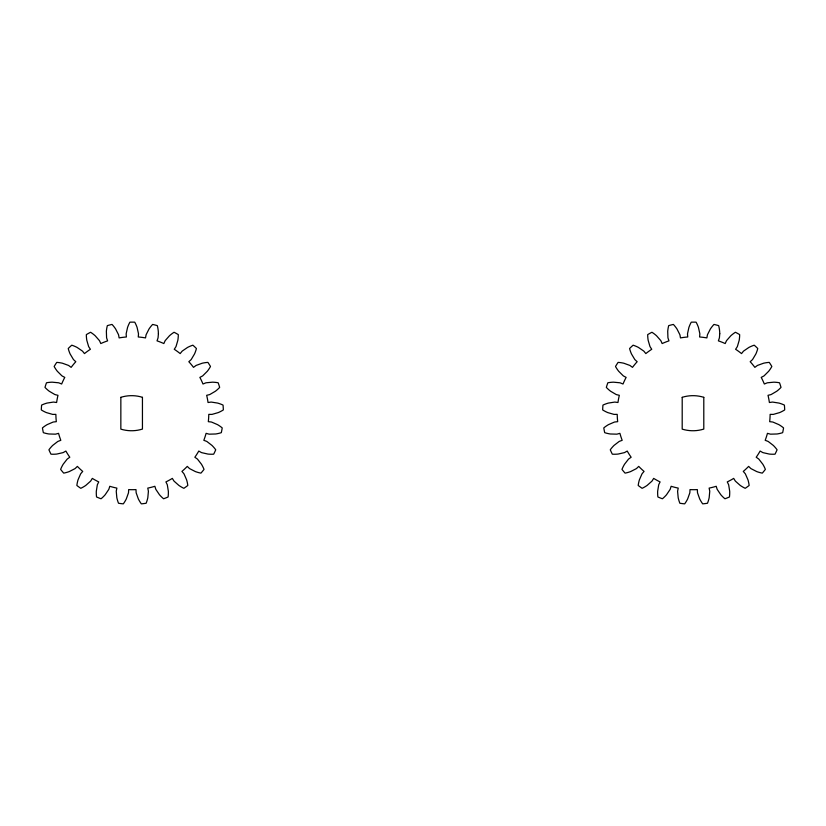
<?xml version="1.0" encoding="UTF-8"?>
<svg xmlns="http://www.w3.org/2000/svg" width="826" height="826" viewBox="0 0 826 826"><rect width="100%" height="100%" fill="white"/><g stroke="black" fill="none" stroke-linecap="round" stroke-linejoin="round"><path stroke-width="1.24" d="M703.793 397.368L703.793 429.076A36.21 36.21 0 0 1 682.193 429.128L682.204 397.368M142.444 397.368L142.444 429.076A36.21 36.21 0 0 1 120.844 429.128L120.854 397.368M120.844 397.316A36.21 36.21 0 0 1 142.464 397.316M682.193 397.316A36.21 36.21 0 0 1 703.814 397.316M158.406 333.683L158.065 337.731A9.644 9.644 0 0 1 157.931 338.226L157.033 340.859A76.467 76.467 0 0 1 163.847 343.554L164.994 341.014A9.644 9.644 0 0 1 165.241 340.57L169.475 335.748A38.192 38.192 0 0 1 172.799 333.115L174.059 332.259A91.087 91.087 0 0 1 178.313 334.602L178.271 336.13A38.192 38.192 0 0 1 177.838 340.343L176.031 346.507A9.644 9.644 0 0 1 175.783 346.951L174.255 349.274A76.467 76.467 0 0 1 180.182 353.59L181.926 351.411A9.644 9.644 0 0 1 182.278 351.04L187.574 347.416A38.192 38.192 0 0 1 191.446 345.691L192.881 345.185A91.087 91.087 0 0 1 196.423 348.51L196.01 349.976A38.192 38.192 0 0 1 194.523 353.951L191.25 359.465A9.644 9.644 0 0 1 190.899 359.837L188.834 361.716A76.467 76.467 0 0 1 193.511 367.363L195.741 365.691A9.644 9.644 0 0 1 196.165 365.412L202.205 363.223A38.192 38.192 0 0 1 206.386 362.521L207.904 362.387A91.087 91.087 0 0 1 210.506 366.486L209.732 367.797A38.192 38.192 0 0 1 207.316 371.277L202.762 375.809A9.644 9.644 0 0 1 202.339 376.078L199.871 377.389A76.467 76.467 0 0 1 202.989 384.018L205.571 382.954A9.644 9.644 0 0 1 206.056 382.789L212.437 382.18A38.192 38.192 0 0 1 216.66 382.531L218.167 382.779A91.087 91.087 0 0 1 219.675 387.394L218.601 388.478A38.192 38.192 0 0 1 215.39 391.245L209.856 394.498A9.644 9.644 0 0 1 209.37 394.663L206.665 395.313A76.467 76.467 0 0 1 208.038 402.51L210.795 402.117A9.644 9.644 0 0 1 211.301 402.086L217.641 403.078A38.192 38.192 0 0 1 221.647 404.472L223.041 405.081A91.087 91.087 0 0 1 223.35 409.923L222.039 410.708A38.192 38.192 0 0 1 218.24 412.597L212.076 414.373A9.644 9.644 0 0 1 211.57 414.404L208.782 414.363A76.467 76.467 0 0 1 208.317 421.673L211.095 421.983A9.644 9.644 0 0 1 211.59 422.076L217.486 424.616A38.192 38.192 0 0 1 221.017 426.959L222.215 427.899A91.087 91.087 0 0 1 221.306 432.669L219.85 433.103A38.192 38.192 0 0 1 215.7 433.98L209.288 434.166A9.644 9.644 0 0 1 208.782 434.073L206.097 433.34A76.467 76.467 0 0 1 203.826 440.31L206.438 441.29A9.644 9.644 0 0 1 206.903 441.507L211.983 445.431A38.192 38.192 0 0 1 214.812 448.58L215.741 449.788A91.087 91.087 0 0 1 213.676 454.186L212.158 454.238A38.192 38.192 0 0 1 207.915 454.063L201.658 452.648A9.644 9.644 0 0 1 201.193 452.431L198.777 451.048A76.467 76.467 0 0 1 194.853 457.243L197.125 458.843A9.644 9.644 0 0 1 197.517 459.163L201.461 464.233A38.192 38.192 0 0 1 203.433 467.991L204.032 469.385A91.087 91.087 0 0 1 200.935 473.133L199.448 472.802A38.192 38.192 0 0 1 195.39 471.584L189.67 468.652A9.644 9.644 0 0 1 189.278 468.332L187.275 466.391A76.467 76.467 0 0 1 181.937 471.409L183.744 473.525A9.644 9.644 0 0 1 184.043 473.938L186.604 479.823A38.192 38.192 0 0 1 187.574 483.953L187.812 485.461A91.087 91.087 0 0 1 183.878 488.311L182.515 487.629A38.192 38.192 0 0 1 178.891 485.43L174.09 481.176A9.644 9.644 0 0 1 173.79 480.763L172.335 478.388A76.467 76.467 0 0 1 165.912 481.919L167.131 484.418A9.644 9.644 0 0 1 167.327 484.893L168.339 491.233A38.192 38.192 0 0 1 168.256 495.466L168.101 496.984A91.087 91.087 0 0 1 163.589 498.77L162.433 497.768A38.192 38.192 0 0 1 159.47 494.743L155.877 489.426A9.644 9.644 0 0 1 155.691 488.951L154.865 486.287A76.467 76.467 0 0 1 147.771 488.104L148.329 490.84A9.644 9.644 0 0 1 148.401 491.346L147.813 497.737A38.192 38.192 0 0 1 146.667 501.816L146.15 503.251A91.087 91.087 0 0 1 141.329 503.86L140.461 502.6A38.192 38.192 0 0 1 138.345 498.935L136.187 492.885A9.644 9.644 0 0 1 136.125 492.379L135.991 489.601A76.467 76.467 0 0 1 128.66 489.601L128.526 492.379A9.644 9.644 0 0 1 128.464 492.885L126.306 498.935A38.192 38.192 0 0 1 124.189 502.6L123.322 503.86A91.087 91.087 0 0 1 118.5 503.251L117.984 501.816A38.192 38.192 0 0 1 116.838 497.737L116.249 491.346A9.644 9.644 0 0 1 116.311 490.84L116.879 488.104A76.467 76.467 0 0 1 109.786 486.287L108.96 488.951A9.644 9.644 0 0 1 108.774 489.426L105.181 494.743A38.192 38.192 0 0 1 102.218 497.768L101.061 498.77A91.087 91.087 0 0 1 96.549 496.984L96.394 495.466A38.192 38.192 0 0 1 96.312 491.233L97.323 484.893A9.644 9.644 0 0 1 97.52 484.418L98.738 481.919A76.467 76.467 0 0 1 92.316 478.388L90.86 480.763A9.644 9.644 0 0 1 90.561 481.176L85.759 485.43A38.192 38.192 0 0 1 82.135 487.629L80.772 488.311A91.087 91.087 0 0 1 76.839 485.461L77.076 483.953A38.192 38.192 0 0 1 78.036 479.823L80.607 473.938A9.644 9.644 0 0 1 80.907 473.525L82.714 471.409A76.467 76.467 0 0 1 77.376 466.391L75.373 468.332A9.644 9.644 0 0 1 74.98 468.652L69.26 471.584A38.192 38.192 0 0 1 65.202 472.802L63.716 473.133A91.087 91.087 0 0 1 60.618 469.385L61.217 467.991A38.192 38.192 0 0 1 63.179 464.233L67.133 459.163A9.644 9.644 0 0 1 67.526 458.843L69.797 457.243A76.467 76.467 0 0 1 65.873 451.048L63.457 452.431A9.644 9.644 0 0 1 62.993 452.648L56.736 454.063A38.192 38.192 0 0 1 52.492 454.238L50.975 454.186A91.087 91.087 0 0 1 48.91 449.788L49.839 448.58A38.192 38.192 0 0 1 52.668 445.431L57.748 441.507A9.644 9.644 0 0 1 58.212 441.29L60.814 440.31A76.467 76.467 0 0 1 58.553 433.34L55.869 434.073A9.644 9.644 0 0 1 55.363 434.166L48.951 433.98A38.192 38.192 0 0 1 44.8 433.103L43.344 432.669A91.087 91.087 0 0 1 42.436 427.899L43.633 426.959A38.192 38.192 0 0 1 47.165 424.616L53.06 422.076A9.644 9.644 0 0 1 53.556 421.983L56.333 421.673A76.467 76.467 0 0 1 55.869 414.363L53.081 414.404A9.644 9.644 0 0 1 52.575 414.373L46.401 412.597A38.192 38.192 0 0 1 42.611 410.708L41.3 409.923A91.087 91.087 0 0 1 41.61 405.081L43.004 404.472A38.192 38.192 0 0 1 46.999 403.078L53.349 402.086A9.644 9.644 0 0 1 53.855 402.117L56.612 402.51A76.467 76.467 0 0 1 57.985 395.313L55.28 394.663A9.644 9.644 0 0 1 54.795 394.498L49.261 391.245A38.192 38.192 0 0 1 46.05 388.478L44.976 387.394A91.087 91.087 0 0 1 46.483 382.779L47.98 382.531A38.192 38.192 0 0 1 52.203 382.18L58.594 382.789A9.644 9.644 0 0 1 59.08 382.954L61.661 384.018A76.467 76.467 0 0 1 64.779 377.389L62.311 376.078A9.644 9.644 0 0 1 61.888 375.809L57.335 371.277A38.192 38.192 0 0 1 54.919 367.797L54.144 366.486A91.087 91.087 0 0 1 56.746 362.387L58.264 362.521A38.192 38.192 0 0 1 62.446 363.223L68.486 365.412A9.644 9.644 0 0 1 68.909 365.691L71.139 367.363A76.467 76.467 0 0 1 75.806 361.716L73.751 359.837A9.644 9.644 0 0 1 73.4 359.465L70.117 353.951A38.192 38.192 0 0 1 68.641 349.976L68.228 348.51A91.087 91.087 0 0 1 71.769 345.185L73.204 345.691A38.192 38.192 0 0 1 77.076 347.416L82.373 351.04A9.644 9.644 0 0 1 82.724 351.411L84.469 353.59A76.467 76.467 0 0 1 90.395 349.274L88.867 346.951A9.644 9.644 0 0 1 88.619 346.507L86.813 340.343A38.192 38.192 0 0 1 86.369 336.13L86.338 334.602A91.087 91.087 0 0 1 90.592 332.259L91.851 333.115A38.192 38.192 0 0 1 95.176 335.748L99.409 340.57A9.644 9.644 0 0 1 99.657 341.014L100.803 343.554A76.467 76.467 0 0 1 107.617 340.859L106.719 338.226A9.644 9.644 0 0 1 106.585 337.731L106.368 331.309A38.192 38.192 0 0 1 106.988 327.117L107.328 325.63A91.087 91.087 0 0 1 112.037 324.422L113.048 325.568A38.192 38.192 0 0 1 115.609 328.944L118.51 334.664A9.644 9.644 0 0 1 118.634 335.16L119.12 337.906A76.467 76.467 0 0 1 126.388 336.987L126.171 334.21A9.644 9.644 0 0 1 126.171 333.704L127.555 327.437A38.192 38.192 0 0 1 129.197 323.524L129.899 322.171A91.087 91.087 0 0 1 134.752 322.171L135.454 323.524A38.192 38.192 0 0 1 137.095 327.437L138.479 333.704A9.644 9.644 0 0 1 138.479 334.21L138.262 336.987A76.467 76.467 0 0 1 145.531 337.906L146.016 335.16A9.644 9.644 0 0 1 146.14 334.664L149.041 328.944A38.192 38.192 0 0 1 151.602 325.568L152.614 324.422A91.087 91.087 0 0 1 157.322 325.63L157.663 327.117A38.192 38.192 0 0 1 158.282 331.309L158.406 333.683M719.756 333.683L719.415 337.731A9.644 9.644 0 0 1 719.281 338.226L718.383 340.859A76.467 76.467 0 0 1 725.197 343.554L726.343 341.014A9.644 9.644 0 0 1 726.591 340.57L730.824 335.748A38.192 38.192 0 0 1 734.149 333.115L735.408 332.259A91.087 91.087 0 0 1 739.662 334.602L739.621 336.13A38.192 38.192 0 0 1 739.187 340.343L737.381 346.507A9.644 9.644 0 0 1 737.133 346.951L735.605 349.274A76.467 76.467 0 0 1 741.531 353.59L743.276 351.411A9.644 9.644 0 0 1 743.627 351.04L748.924 347.416A38.192 38.192 0 0 1 752.796 345.691L754.231 345.185A91.087 91.087 0 0 1 757.772 348.51L757.359 349.976A38.192 38.192 0 0 1 755.883 353.951L752.6 359.465A9.644 9.644 0 0 1 752.249 359.837L750.194 361.716A76.467 76.467 0 0 1 754.861 367.363L757.091 365.691A9.644 9.644 0 0 1 757.514 365.412L763.554 363.223A38.192 38.192 0 0 1 767.736 362.521L769.254 362.387A91.087 91.087 0 0 1 771.856 366.486L771.081 367.797A38.192 38.192 0 0 1 768.665 371.277L764.112 375.809A9.644 9.644 0 0 1 763.689 376.078L761.221 377.389A76.467 76.467 0 0 1 764.339 384.018L766.92 382.954A9.644 9.644 0 0 1 767.406 382.789L773.797 382.18A38.192 38.192 0 0 1 778.02 382.531L779.517 382.779A91.087 91.087 0 0 1 781.024 387.394L779.95 388.478A38.192 38.192 0 0 1 776.739 391.245L771.205 394.498A9.644 9.644 0 0 1 770.72 394.663L768.015 395.313A76.467 76.467 0 0 1 769.388 402.51L772.145 402.117A9.644 9.644 0 0 1 772.651 402.086L779.001 403.078A38.192 38.192 0 0 1 782.996 404.472L784.39 405.081A91.087 91.087 0 0 1 784.7 409.923L783.389 410.708A38.192 38.192 0 0 1 779.599 412.597L773.425 414.373A9.644 9.644 0 0 1 772.919 414.404L770.131 414.363A76.467 76.467 0 0 1 769.667 421.673L772.444 421.983A9.644 9.644 0 0 1 772.94 422.076L778.835 424.616A38.192 38.192 0 0 1 782.367 426.959L783.564 427.899A91.087 91.087 0 0 1 782.656 432.669L781.2 433.103A38.192 38.192 0 0 1 777.049 433.98L770.637 434.166A9.644 9.644 0 0 1 770.131 434.073L767.447 433.34A76.467 76.467 0 0 1 765.186 440.31L767.788 441.29A9.644 9.644 0 0 1 768.252 441.507L773.332 445.431A38.192 38.192 0 0 1 776.161 448.58L777.09 449.788A91.087 91.087 0 0 1 775.025 454.186L773.508 454.238A38.192 38.192 0 0 1 769.264 454.063L763.007 452.648A9.644 9.644 0 0 1 762.543 452.431L760.127 451.048A76.467 76.467 0 0 1 756.203 457.243L758.475 458.843A9.644 9.644 0 0 1 758.867 459.163L762.821 464.233A38.192 38.192 0 0 1 764.783 467.991L765.382 469.385A91.087 91.087 0 0 1 762.284 473.133L760.798 472.802A38.192 38.192 0 0 1 756.74 471.584L751.02 468.652A9.644 9.644 0 0 1 750.627 468.332L748.624 466.391A76.467 76.467 0 0 1 743.286 471.409L745.093 473.525A9.644 9.644 0 0 1 745.393 473.938L747.964 479.823A38.192 38.192 0 0 1 748.924 483.953L749.161 485.461A91.087 91.087 0 0 1 745.228 488.311L743.865 487.629A38.192 38.192 0 0 1 740.241 485.43L735.439 481.176A9.644 9.644 0 0 1 735.14 480.763L733.684 478.388A76.467 76.467 0 0 1 727.262 481.919L728.48 484.418A9.644 9.644 0 0 1 728.677 484.893L729.688 491.233A38.192 38.192 0 0 1 729.606 495.466L729.451 496.984A91.087 91.087 0 0 1 724.939 498.77L723.783 497.768A38.192 38.192 0 0 1 720.819 494.743L717.226 489.426A9.644 9.644 0 0 1 717.04 488.951L716.214 486.287A76.467 76.467 0 0 1 709.121 488.104L709.689 490.84A9.644 9.644 0 0 1 709.751 491.346L709.162 497.737A38.192 38.192 0 0 1 708.016 501.816L707.5 503.251A91.087 91.087 0 0 1 702.678 503.86L701.811 502.6A38.192 38.192 0 0 1 699.694 498.935L697.536 492.885A9.644 9.644 0 0 1 697.474 492.379L697.34 489.601A76.467 76.467 0 0 1 690.009 489.601L689.875 492.379A9.644 9.644 0 0 1 689.813 492.885L687.655 498.935A38.192 38.192 0 0 1 685.539 502.6L684.671 503.86A91.087 91.087 0 0 1 679.85 503.251L679.333 501.816A38.192 38.192 0 0 1 678.187 497.737L677.599 491.346A9.644 9.644 0 0 1 677.671 490.84L678.229 488.104A76.467 76.467 0 0 1 671.135 486.287L670.309 488.951A9.644 9.644 0 0 1 670.123 489.426L666.53 494.743A38.192 38.192 0 0 1 663.567 497.768L662.411 498.77A91.087 91.087 0 0 1 657.899 496.984L657.744 495.466A38.192 38.192 0 0 1 657.661 491.233L658.683 484.893A9.644 9.644 0 0 1 658.869 484.418L660.088 481.919A76.467 76.467 0 0 1 653.665 478.388L652.21 480.763A9.644 9.644 0 0 1 651.91 481.176L647.109 485.43A38.192 38.192 0 0 1 643.485 487.629L642.122 488.311A91.087 91.087 0 0 1 638.188 485.461L638.426 483.953A38.192 38.192 0 0 1 639.396 479.823L641.957 473.938A9.644 9.644 0 0 1 642.256 473.525L644.063 471.409A76.467 76.467 0 0 1 638.725 466.391L636.722 468.332A9.644 9.644 0 0 1 636.33 468.652L630.61 471.584A38.192 38.192 0 0 1 626.552 472.802L625.065 473.133A91.087 91.087 0 0 1 621.968 469.385L622.567 467.991A38.192 38.192 0 0 1 624.539 464.233L628.483 459.163A9.644 9.644 0 0 1 628.875 458.843L631.147 457.243A76.467 76.467 0 0 1 627.223 451.048L624.807 452.431A9.644 9.644 0 0 1 624.342 452.648L618.085 454.063A38.192 38.192 0 0 1 613.842 454.238L612.324 454.186A91.087 91.087 0 0 1 610.259 449.788L611.188 448.58A38.192 38.192 0 0 1 614.017 445.431L619.097 441.507A9.644 9.644 0 0 1 619.562 441.29L622.174 440.31A76.467 76.467 0 0 1 619.903 433.34L617.218 434.073A9.644 9.644 0 0 1 616.712 434.166L610.3 433.98A38.192 38.192 0 0 1 606.15 433.103L604.694 432.669A91.087 91.087 0 0 1 603.785 427.899L604.983 426.959A38.192 38.192 0 0 1 608.514 424.616L614.41 422.076A9.644 9.644 0 0 1 614.905 421.983L617.683 421.673A76.467 76.467 0 0 1 617.218 414.363L614.43 414.404A9.644 9.644 0 0 1 613.924 414.373L607.76 412.597A38.192 38.192 0 0 1 603.961 410.708L602.65 409.923A91.087 91.087 0 0 1 602.959 405.081L604.353 404.472A38.192 38.192 0 0 1 608.359 403.078L614.699 402.086A9.644 9.644 0 0 1 615.205 402.117L617.962 402.51A76.467 76.467 0 0 1 619.335 395.313L616.63 394.663A9.644 9.644 0 0 1 616.144 394.498L610.61 391.245A38.192 38.192 0 0 1 607.399 388.478L606.325 387.394A91.087 91.087 0 0 1 607.833 382.779L609.34 382.531A38.192 38.192 0 0 1 613.563 382.18L619.944 382.789A9.644 9.644 0 0 1 620.429 382.954L623.01 384.018A76.467 76.467 0 0 1 626.129 377.389L623.661 376.078A9.644 9.644 0 0 1 623.238 375.809L618.684 371.277A38.192 38.192 0 0 1 616.268 367.797L615.494 366.486A91.087 91.087 0 0 1 618.096 362.387L619.614 362.521A38.192 38.192 0 0 1 623.795 363.223L629.835 365.412A9.644 9.644 0 0 1 630.259 365.691L632.489 367.363A76.467 76.467 0 0 1 637.166 361.716L635.101 359.837A9.644 9.644 0 0 1 634.75 359.465L631.477 353.951A38.192 38.192 0 0 1 629.99 349.976L629.577 348.51A91.087 91.087 0 0 1 633.119 345.185L634.554 345.691A38.192 38.192 0 0 1 638.426 347.416L643.722 351.04A9.644 9.644 0 0 1 644.073 351.411L645.818 353.59A76.467 76.467 0 0 1 651.745 349.274L650.217 346.951A9.644 9.644 0 0 1 649.969 346.507L648.162 340.343A38.192 38.192 0 0 1 647.729 336.13L647.687 334.602A91.087 91.087 0 0 1 651.941 332.259L653.201 333.115A38.192 38.192 0 0 1 656.525 335.748L660.759 340.57A9.644 9.644 0 0 1 661.007 341.014L662.153 343.554A76.467 76.467 0 0 1 668.967 340.859L668.069 338.226A9.644 9.644 0 0 1 667.935 337.731L667.718 331.309A38.192 38.192 0 0 1 668.337 327.117L668.678 325.63A91.087 91.087 0 0 1 673.386 324.422L674.398 325.568A38.192 38.192 0 0 1 676.959 328.944L679.86 334.664A9.644 9.644 0 0 1 679.984 335.16L680.469 337.906A76.467 76.467 0 0 1 687.738 336.987L687.521 334.21A9.644 9.644 0 0 1 687.521 333.704L688.905 327.437A38.192 38.192 0 0 1 690.546 323.524L691.248 322.171A91.087 91.087 0 0 1 696.101 322.171L696.803 323.524A38.192 38.192 0 0 1 698.445 327.437L699.828 333.704A9.644 9.644 0 0 1 699.828 334.21L699.612 336.987A76.467 76.467 0 0 1 706.88 337.906L707.366 335.16A9.644 9.644 0 0 1 707.49 334.664L710.391 328.944A38.192 38.192 0 0 1 712.952 325.568L713.963 324.422A91.087 91.087 0 0 1 718.672 325.63L719.012 327.117A38.192 38.192 0 0 1 719.632 331.309L719.756 333.683"/></g></svg>
